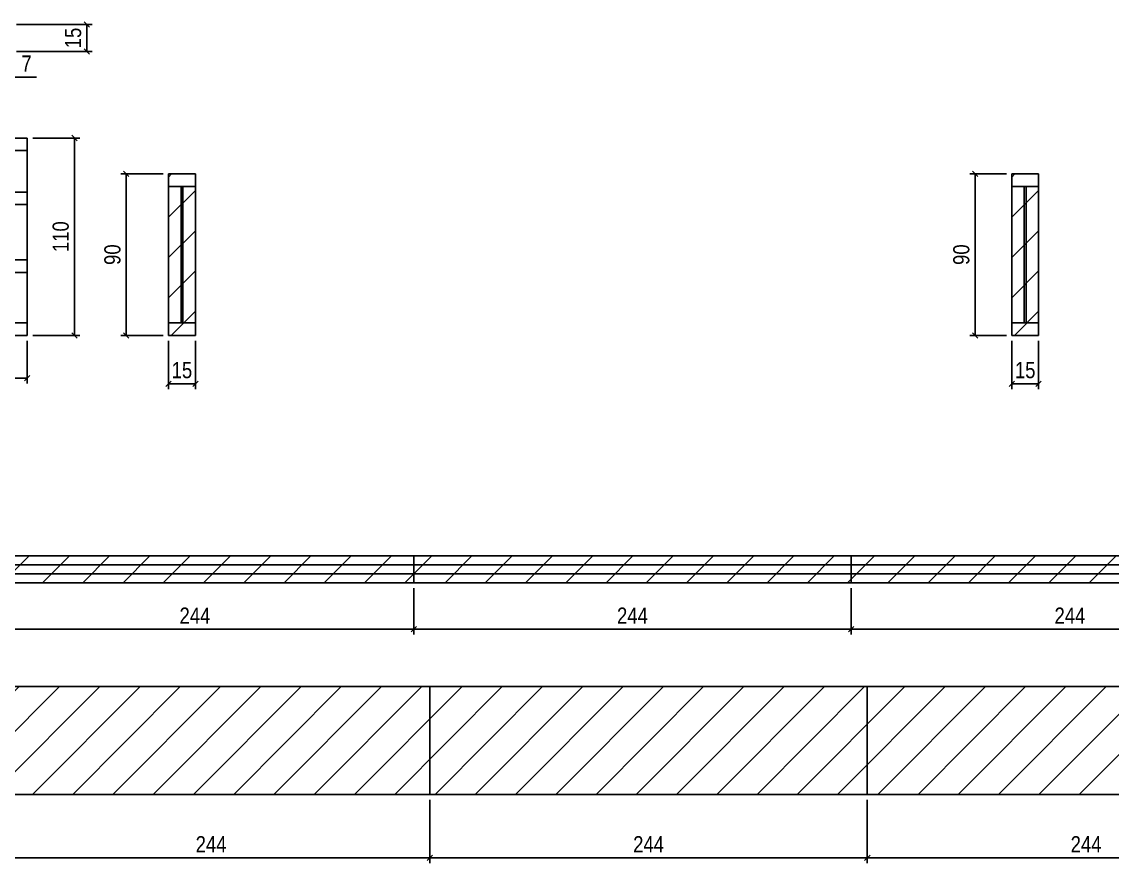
# Model space of a CAD drawing. Extents: x -3557 to 8661, y -614 to 3008.
# Drawn here: x -1396 to -788, y 2116 to 2585 of the extents above; entities that cross this region are included whole.
import ezdxf

# ---------------------------------------------------------------- set-up
doc = ezdxf.new("R2010")
doc.units = 0
for name, color, linetype in [('COTA', 241, 'Continuous'), ('Painéis', 200, 'Continuous'), ('SARR_2.2x7', 40, 'Continuous')]:
    doc.layers.add(name, color=color, linetype=linetype)
doc.layers.add('Hachura', color=251, linetype='Continuous', lineweight=9)
doc.styles.add('COTA TECNICA-50', font='techl___.ttf', dxfattribs={"height": 9})
doc.dimstyles.new('COTA PAINEL-50', dxfattribs={"dimtxt": 9, "dimasz": 3, "dimexe": 3, "dimexo": 3, "dimgap": 3, "dimtad": 1, "dimdec": 1, "dimzin": 12, "dimdsep": 46, "dimtxsty": 'COTA TECNICA-50', "dimblk1": 'OBLIQUE', "dimblk2": 'OBLIQUE', "dimsah": 1, "dimcen": 0.9, "dimclrd": 4, "dimclre": 4, "dimclrt": 240, "dimadec": 1, "dimazin": 3, "dimtfac": 1, "dimtdec": 1, "dimtmove": 0, "dimatfit": 3, "dimfxl": 1, "dimtolj": 1, "dimtzin": 12, "dimarcsym": 0})
pattern_1 = [(45, (-5980.992, -34.354), (-11.22532, 11.22532), [])]

# ---------------------------------------------------------------- blocks, each defined once
blk = doc.blocks.new('_Oblique')
at = {"color": 0, "linetype": 'ByBlock', "lineweight": -2}
blk.add_line((-0.5, -0.5), (0.5, 0.5), dxfattribs=at)
blk = doc.blocks.new('*D471')
at = {"layer": 'COTA', "color": 4, "lineweight": -2, "transparency": 16777216}
for p, q in [((-924.34, 2151.46), (-924.34, 2116.1)), ((-680.34, 2151.46), (-680.34, 2116.1)), ((-680.34, 2119.1), (-924.34, 2119.1))]:
    blk.add_line(p, q, dxfattribs=at)
at = {"layer": 'Defpoints', "color": 0, "transparency": 16777216}
for p in [(-924.34, 2154.46), (-680.34, 2154.46), (-924.34, 2119.1)]:
    blk.add_point(p, dxfattribs=at)
at = {"layer": 'COTA', "color": 4, "lineweight": -2, "transparency": 16777216, "xscale": 3, "yscale": 3, "zscale": 3, "rotation": 180}
blk.add_blockref('_Oblique', (-924.34, 2119.1), dxfattribs=at)
at = {"layer": 'COTA', "color": 4, "lineweight": -2, "transparency": 16777216, "xscale": 3, "yscale": 3, "zscale": 3}
blk.add_blockref('_Oblique', (-680.34, 2119.1), dxfattribs=at)
at = {"layer": 'COTA', "color": 240, "transparency": 16777216, "insert": (-802.34, 2126.66), "char_height": 9, "attachment_point": 5, "style": 'COTA TECNICA-50'}
blk.add_mtext('\\A1;244', dxfattribs=at)
blk = doc.blocks.new('*D475')
at = {"layer": 'COTA', "color": 4, "lineweight": -2, "transparency": 16777216}
for p, q in [((-1168.34, 2151.46), (-1168.34, 2116.1)), ((-924.34, 2151.46), (-924.34, 2116.1)), ((-924.34, 2119.1), (-1168.34, 2119.1))]:
    blk.add_line(p, q, dxfattribs=at)
at = {"layer": 'Defpoints', "color": 0, "transparency": 16777216}
for p in [(-1168.34, 2154.46), (-924.34, 2154.46), (-1168.34, 2119.1)]:
    blk.add_point(p, dxfattribs=at)
at = {"layer": 'COTA', "color": 4, "lineweight": -2, "transparency": 16777216, "xscale": 3, "yscale": 3, "zscale": 3, "rotation": 180}
blk.add_blockref('_Oblique', (-1168.34, 2119.1), dxfattribs=at)
at = {"layer": 'COTA', "color": 4, "lineweight": -2, "transparency": 16777216, "xscale": 3, "yscale": 3, "zscale": 3}
blk.add_blockref('_Oblique', (-924.34, 2119.1), dxfattribs=at)
at = {"layer": 'COTA', "color": 240, "transparency": 16777216, "insert": (-1046.34, 2126.66), "char_height": 9, "attachment_point": 5, "style": 'COTA TECNICA-50'}
blk.add_mtext('\\A1;244', dxfattribs=at)
blk = doc.blocks.new('*D476')
at = {"layer": 'COTA', "color": 4, "lineweight": -2, "transparency": 16777216}
for p, q in [((-1412.34, 2151.46), (-1412.34, 2116.1)), ((-1168.34, 2151.46), (-1168.34, 2116.1)), ((-1168.34, 2119.1), (-1412.34, 2119.1))]:
    blk.add_line(p, q, dxfattribs=at)
at = {"layer": 'Defpoints', "color": 0, "transparency": 16777216}
for p in [(-1412.34, 2154.46), (-1168.34, 2154.46), (-1412.34, 2119.1)]:
    blk.add_point(p, dxfattribs=at)
at = {"layer": 'COTA', "color": 4, "lineweight": -2, "transparency": 16777216, "xscale": 3, "yscale": 3, "zscale": 3, "rotation": 180}
blk.add_blockref('_Oblique', (-1412.34, 2119.1), dxfattribs=at)
at = {"layer": 'COTA', "color": 4, "lineweight": -2, "transparency": 16777216, "xscale": 3, "yscale": 3, "zscale": 3}
blk.add_blockref('_Oblique', (-1168.34, 2119.1), dxfattribs=at)
at = {"layer": 'COTA', "color": 240, "transparency": 16777216, "insert": (-1290.34, 2126.66), "char_height": 9, "attachment_point": 5, "style": 'COTA TECNICA-50'}
blk.add_mtext('\\A1;244', dxfattribs=at)
blk = doc.blocks.new('*D454')
at = {"layer": 'COTA', "color": 4, "lineweight": -2, "transparency": 16777216}
for p, q in [((-1421.34, 2269.32), (-1421.34, 2243.48)), ((-1177.34, 2269.32), (-1177.34, 2243.48)), ((-1421.34, 2246.48), (-1177.34, 2246.48))]:
    blk.add_line(p, q, dxfattribs=at)
at = {"layer": 'Defpoints', "color": 0, "transparency": 16777216}
for p in [(-1421.34, 2272.32), (-1177.34, 2272.32), (-1177.34, 2246.48)]:
    blk.add_point(p, dxfattribs=at)
at = {"layer": 'COTA', "color": 4, "lineweight": -2, "transparency": 16777216, "xscale": 3, "yscale": 3, "zscale": 3, "rotation": 180}
blk.add_blockref('_Oblique', (-1421.34, 2246.48), dxfattribs=at)
at = {"layer": 'COTA', "color": 4, "lineweight": -2, "transparency": 16777216, "xscale": 3, "yscale": 3, "zscale": 3}
blk.add_blockref('_Oblique', (-1177.34, 2246.48), dxfattribs=at)
at = {"layer": 'COTA', "color": 240, "transparency": 16777216, "insert": (-1299.34, 2254.05), "char_height": 9, "attachment_point": 5, "style": 'COTA TECNICA-50'}
blk.add_mtext('\\A1;244', dxfattribs=at)
blk = doc.blocks.new('*D455')
at = {"layer": 'COTA', "color": 4, "lineweight": -2, "transparency": 16777216}
for p, q in [((-1177.34, 2269.32), (-1177.34, 2243.48)), ((-933.34, 2269.32), (-933.34, 2243.48)), ((-1177.34, 2246.48), (-933.34, 2246.48))]:
    blk.add_line(p, q, dxfattribs=at)
at = {"layer": 'Defpoints', "color": 0, "transparency": 16777216}
for p in [(-1177.34, 2272.32), (-933.34, 2272.32), (-933.34, 2246.48)]:
    blk.add_point(p, dxfattribs=at)
at = {"layer": 'COTA', "color": 4, "lineweight": -2, "transparency": 16777216, "xscale": 3, "yscale": 3, "zscale": 3, "rotation": 180}
blk.add_blockref('_Oblique', (-1177.34, 2246.48), dxfattribs=at)
at = {"layer": 'COTA', "color": 4, "lineweight": -2, "transparency": 16777216, "xscale": 3, "yscale": 3, "zscale": 3}
blk.add_blockref('_Oblique', (-933.34, 2246.48), dxfattribs=at)
at = {"layer": 'COTA', "color": 240, "transparency": 16777216, "insert": (-1055.34, 2254.05), "char_height": 9, "attachment_point": 5, "style": 'COTA TECNICA-50'}
blk.add_mtext('\\A1;244', dxfattribs=at)
blk = doc.blocks.new('*D456')
at = {"layer": 'COTA', "color": 4, "lineweight": -2, "transparency": 16777216}
for p, q in [((-933.34, 2269.32), (-933.34, 2243.48)), ((-689.34, 2269.32), (-689.34, 2243.48)), ((-933.34, 2246.48), (-689.34, 2246.48))]:
    blk.add_line(p, q, dxfattribs=at)
at = {"layer": 'Defpoints', "color": 0, "transparency": 16777216}
for p in [(-933.34, 2272.32), (-689.34, 2272.32), (-689.34, 2246.48)]:
    blk.add_point(p, dxfattribs=at)
at = {"layer": 'COTA', "color": 4, "lineweight": -2, "transparency": 16777216, "xscale": 3, "yscale": 3, "zscale": 3, "rotation": 180}
blk.add_blockref('_Oblique', (-933.34, 2246.48), dxfattribs=at)
at = {"layer": 'COTA', "color": 4, "lineweight": -2, "transparency": 16777216, "xscale": 3, "yscale": 3, "zscale": 3}
blk.add_blockref('_Oblique', (-689.34, 2246.48), dxfattribs=at)
at = {"layer": 'COTA', "color": 240, "transparency": 16777216, "insert": (-811.34, 2254.05), "char_height": 9, "attachment_point": 5, "style": 'COTA TECNICA-50'}
blk.add_mtext('\\A1;244', dxfattribs=at)
blk = doc.blocks.new('*D261')
at = {"layer": 'COTA', "color": 4, "lineweight": -2, "transparency": 16777216}
for p, q in [((-843.81, 2407.2), (-843.81, 2380.2)), ((-828.81, 2407.2), (-828.81, 2380.2)), ((-843.81, 2383.2), (-828.81, 2383.2))]:
    blk.add_line(p, q, dxfattribs=at)
at = {"layer": 'Defpoints', "color": 0, "transparency": 16777216}
for p in [(-843.81, 2410.2), (-828.81, 2410.2), (-828.81, 2383.2)]:
    blk.add_point(p, dxfattribs=at)
at = {"layer": 'COTA', "color": 4, "lineweight": -2, "transparency": 16777216, "xscale": 3, "yscale": 3, "zscale": 3, "rotation": 180}
blk.add_blockref('_Oblique', (-843.81, 2383.2), dxfattribs=at)
at = {"layer": 'COTA', "color": 4, "lineweight": -2, "transparency": 16777216, "xscale": 3, "yscale": 3, "zscale": 3}
blk.add_blockref('_Oblique', (-828.81, 2383.2), dxfattribs=at)
at = {"layer": 'COTA', "color": 240, "transparency": 16777216, "insert": (-836.31, 2390.79), "char_height": 9, "attachment_point": 5, "style": 'COTA TECNICA-50'}
blk.add_mtext('\\A1;15', dxfattribs=at)
blk = doc.blocks.new('*D262')
at = {"layer": 'COTA', "color": 4, "lineweight": -2, "transparency": 16777216}
for p, q in [((-846.81, 2500.2), (-867.26, 2500.2)), ((-864.26, 2410.2), (-864.26, 2500.2)), ((-846.81, 2410.2), (-867.26, 2410.2))]:
    blk.add_line(p, q, dxfattribs=at)
at = {"layer": 'Defpoints', "color": 0, "transparency": 16777216}
for p in [(-864.26, 2500.2), (-843.81, 2500.2), (-843.81, 2410.2)]:
    blk.add_point(p, dxfattribs=at)
at = {"layer": 'COTA', "color": 4, "lineweight": -2, "transparency": 16777216, "xscale": 3, "yscale": 3, "zscale": 3}
for p, rotation in [((-864.26, 2500.2), 90), ((-864.26, 2410.2), 270)]:
    blk.add_blockref('_Oblique', p, dxfattribs=dict(at, rotation=rotation))
at = {"layer": 'COTA', "color": 240, "transparency": 16777216, "insert": (-871.88, 2455.2), "char_height": 9, "attachment_point": 5, "rotation": 90, "style": 'COTA TECNICA-50'}
blk.add_mtext('\\A1;90', dxfattribs=at)
blk = doc.blocks.new('*D280')
at = {"layer": 'COTA', "color": 4, "lineweight": -2, "transparency": 16777216}
for p, q in [((-1636.84, 2407.2), (-1636.84, 2383.32)), ((-1392.84, 2407.2), (-1392.84, 2383.32)), ((-1636.84, 2386.32), (-1392.84, 2386.32))]:
    blk.add_line(p, q, dxfattribs=at)
at = {"layer": 'Defpoints', "color": 0, "transparency": 16777216}
for p in [(-1636.84, 2410.2), (-1392.84, 2410.2), (-1392.84, 2386.32)]:
    blk.add_point(p, dxfattribs=at)
at = {"layer": 'COTA', "color": 4, "lineweight": -2, "transparency": 16777216, "xscale": 3, "yscale": 3, "zscale": 3, "rotation": 180}
blk.add_blockref('_Oblique', (-1636.84, 2386.32), dxfattribs=at)
at = {"layer": 'COTA', "color": 4, "lineweight": -2, "transparency": 16777216, "xscale": 3, "yscale": 3, "zscale": 3}
blk.add_blockref('_Oblique', (-1392.84, 2386.32), dxfattribs=at)
at = {"layer": 'COTA', "color": 240, "transparency": 16777216, "insert": (-1514.84, 2393.89), "char_height": 9, "attachment_point": 5, "style": 'COTA TECNICA-50'}
blk.add_mtext('\\A1;244', dxfattribs=at)
blk = doc.blocks.new('*D281')
at = {"layer": 'COTA', "color": 4, "lineweight": -2, "transparency": 16777216}
for p, q in [((-1389.84, 2520.2), (-1363.59, 2520.2)), ((-1366.59, 2410.2), (-1366.59, 2520.2)), ((-1389.84, 2410.2), (-1363.59, 2410.2))]:
    blk.add_line(p, q, dxfattribs=at)
at = {"layer": 'Defpoints', "color": 0, "transparency": 16777216}
for p in [(-1392.84, 2520.2), (-1366.59, 2520.2), (-1392.84, 2410.2)]:
    blk.add_point(p, dxfattribs=at)
at = {"layer": 'COTA', "color": 4, "lineweight": -2, "transparency": 16777216, "xscale": 3, "yscale": 3, "zscale": 3}
for p, rotation in [((-1366.59, 2520.2), 90), ((-1366.59, 2410.2), 270)]:
    blk.add_blockref('_Oblique', p, dxfattribs=dict(at, rotation=rotation))
at = {"layer": 'COTA', "color": 240, "transparency": 16777216, "insert": (-1374.18, 2465.2), "char_height": 9, "attachment_point": 5, "rotation": 90, "style": 'COTA TECNICA-50'}
blk.add_mtext('\\A1;110', dxfattribs=at)
blk = doc.blocks.new('*D286')
at = {"layer": 'COTA', "color": 4, "lineweight": -2, "transparency": 16777216}
for p, q in [((-1408.84, 2565.45), (-1408.84, 2551.15)), ((-1401.84, 2565.45), (-1401.84, 2551.15)), ((-1408.84, 2554.15), (-1401.84, 2554.15)), ((-1401.84, 2554.15), (-1387.68, 2554.15))]:
    blk.add_line(p, q, dxfattribs=at)
at = {"layer": 'Defpoints', "color": 0, "transparency": 16777216}
for p in [(-1408.84, 2568.45), (-1401.84, 2568.45), (-1401.84, 2554.15)]:
    blk.add_point(p, dxfattribs=at)
at = {"layer": 'COTA', "color": 4, "lineweight": -2, "transparency": 16777216, "xscale": 3, "yscale": 3, "zscale": 3, "rotation": 180}
blk.add_blockref('_Oblique', (-1408.84, 2554.15), dxfattribs=at)
at = {"layer": 'COTA', "color": 4, "lineweight": -2, "transparency": 16777216, "xscale": 3, "yscale": 3, "zscale": 3}
blk.add_blockref('_Oblique', (-1401.84, 2554.15), dxfattribs=at)
at = {"layer": 'COTA', "color": 240, "transparency": 16777216, "insert": (-1393.26, 2561.71), "char_height": 9, "attachment_point": 5, "style": 'COTA TECNICA-50'}
blk.add_mtext('\\A1;7', dxfattribs=at)
blk = doc.blocks.new('*D287')
at = {"layer": 'COTA', "color": 4, "lineweight": -2, "transparency": 16777216}
for p, q in [((-1398.84, 2583.45), (-1356.66, 2583.45)), ((-1359.66, 2583.45), (-1359.66, 2568.45)), ((-1398.84, 2568.45), (-1356.66, 2568.45))]:
    blk.add_line(p, q, dxfattribs=at)
at = {"layer": 'Defpoints', "color": 0, "transparency": 16777216}
for p in [(-1401.84, 2583.45), (-1401.84, 2568.45), (-1359.66, 2568.45)]:
    blk.add_point(p, dxfattribs=at)
at = {"layer": 'COTA', "color": 4, "lineweight": -2, "transparency": 16777216, "xscale": 3, "yscale": 3, "zscale": 3}
for p, rotation in [((-1359.66, 2583.45), 90), ((-1359.66, 2568.45), 270)]:
    blk.add_blockref('_Oblique', p, dxfattribs=dict(at, rotation=rotation))
at = {"layer": 'COTA', "color": 240, "transparency": 16777216, "insert": (-1367.25, 2575.95), "char_height": 9, "attachment_point": 5, "rotation": 90, "style": 'COTA TECNICA-50'}
blk.add_mtext('\\A1;15', dxfattribs=at)
blk = doc.blocks.new('*D295')
at = {"layer": 'COTA', "color": 4, "lineweight": -2, "transparency": 16777216}
for p, q in [((-1314.1, 2407.2), (-1314.1, 2380.2)), ((-1299.1, 2407.2), (-1299.1, 2380.2)), ((-1314.1, 2383.2), (-1299.1, 2383.2))]:
    blk.add_line(p, q, dxfattribs=at)
at = {"layer": 'Defpoints', "color": 0, "transparency": 16777216}
for p in [(-1314.1, 2410.2), (-1299.1, 2410.2), (-1299.1, 2383.2)]:
    blk.add_point(p, dxfattribs=at)
at = {"layer": 'COTA', "color": 4, "lineweight": -2, "transparency": 16777216, "xscale": 3, "yscale": 3, "zscale": 3, "rotation": 180}
blk.add_blockref('_Oblique', (-1314.1, 2383.2), dxfattribs=at)
at = {"layer": 'COTA', "color": 4, "lineweight": -2, "transparency": 16777216, "xscale": 3, "yscale": 3, "zscale": 3}
blk.add_blockref('_Oblique', (-1299.1, 2383.2), dxfattribs=at)
at = {"layer": 'COTA', "color": 240, "transparency": 16777216, "insert": (-1306.6, 2390.79), "char_height": 9, "attachment_point": 5, "style": 'COTA TECNICA-50'}
blk.add_mtext('\\A1;15', dxfattribs=at)
blk = doc.blocks.new('*D296')
at = {"layer": 'COTA', "color": 4, "lineweight": -2, "transparency": 16777216}
for p, q in [((-1317.1, 2500.2), (-1340.7, 2500.2)), ((-1337.7, 2410.2), (-1337.7, 2500.2)), ((-1317.1, 2410.2), (-1340.7, 2410.2))]:
    blk.add_line(p, q, dxfattribs=at)
at = {"layer": 'Defpoints', "color": 0, "transparency": 16777216}
for p in [(-1337.7, 2500.2), (-1314.1, 2500.2), (-1314.1, 2410.2)]:
    blk.add_point(p, dxfattribs=at)
at = {"layer": 'COTA', "color": 4, "lineweight": -2, "transparency": 16777216, "xscale": 3, "yscale": 3, "zscale": 3}
for p, rotation in [((-1337.7, 2500.2), 90), ((-1337.7, 2410.2), 270)]:
    blk.add_blockref('_Oblique', p, dxfattribs=dict(at, rotation=rotation))
at = {"layer": 'COTA', "color": 240, "transparency": 16777216, "insert": (-1345.32, 2455.2), "char_height": 9, "attachment_point": 5, "rotation": 90, "style": 'COTA TECNICA-50'}
blk.add_mtext('\\A1;90', dxfattribs=at)

msp = doc.modelspace()

# ---------------------------------------------------------------- hatches: boundary and pattern name
at = {"layer": 'Hachura', "linetype": 'ByBlock'}
h = msp.add_hatch(dxfattribs=at)
h.set_pattern_fill('ANSI31', color=256, scale=5)
h.set_pattern_definition([(45, (-8617.006, 0), (-11.22532, 11.22532), [])])
h.paths.add_polyline_path([(-1299.1, 2500.2), (-1314.1, 2500.2), (-1314.1, 2410.2), (-1299.1, 2410.2)])
h = msp.add_hatch(dxfattribs=at)
h.set_pattern_fill('ANSI31', color=256, scale=5)
h.set_pattern_definition([(45, (-8146.716, 0), (-11.22532, 11.22532), [])])
h.paths.add_polyline_path([(-828.81, 2500.2), (-843.81, 2500.2), (-843.81, 2410.2), (-828.81, 2410.2)])
h = msp.add_hatch(dxfattribs=at)
h.set_pattern_fill('ANSI31', color=256, scale=5)
h.set_pattern_definition(pattern_1)
h.paths.add_polyline_path([(1018.66, 2287.32), (1018.66, 2272.32), (1262.66, 2272.32), (1262.66, 2287.32)])
h.paths.add_polyline_path([(1018.66, 2272.32), (1018.66, 2287.32), (774.66, 2287.32), (774.66, 2272.32)])
h.paths.add_polyline_path([(530.66, 2287.32), (530.66, 2272.32), (774.66, 2272.32), (774.66, 2287.32)])
h.paths.add_polyline_path([(530.66, 2272.32), (530.66, 2287.32), (286.66, 2287.32), (286.66, 2272.32)])
h.paths.add_polyline_path([(286.66, 2272.32), (286.66, 2287.32), (42.66, 2287.32), (42.66, 2272.32)])
h.paths.add_polyline_path([(42.66, 2272.32), (42.66, 2287.32), (-201.34, 2287.32), (-201.34, 2272.32)])
h.paths.add_polyline_path([(-201.34, 2272.32), (-201.34, 2287.32), (-445.34, 2287.32), (-445.34, 2272.32)])
h.paths.add_polyline_path([(-689.34, 2287.32), (-933.34, 2287.32), (-933.34, 2272.32), (-689.34, 2272.32)])
h.paths.add_polyline_path([(-445.34, 2272.32), (-445.34, 2287.32), (-689.34, 2287.32), (-689.34, 2272.32)])
h.paths.add_polyline_path([(-1177.34, 2287.32), (-1177.34, 2272.32), (-933.34, 2272.32), (-933.34, 2287.32)])
h.paths.add_polyline_path([(-1177.34, 2272.32), (-1177.34, 2287.32), (-1421.34, 2287.32), (-1421.34, 2272.32)])
h.paths.add_polyline_path([(-1421.34, 2272.32), (-1421.34, 2287.32), (-1665.34, 2287.32), (-1665.34, 2272.32)])
h.paths.add_polyline_path([(-1665.34, 2272.32), (-1665.34, 2287.32), (-1909.34, 2287.32), (-1909.34, 2272.32)])
h = msp.add_hatch(dxfattribs=at)
h.set_pattern_fill('ANSI31', color=256, scale=5)
h.set_pattern_definition(pattern_1)
h.paths.add_polyline_path([(1027.66, 2214.46), (1027.66, 2154.46), (1271.66, 2154.46), (1271.66, 2214.46)])
h.paths.add_polyline_path([(783.66, 2214.46), (783.66, 2154.46), (1027.66, 2154.46), (1027.66, 2214.46)])
h.paths.add_polyline_path([(783.66, 2154.46), (783.66, 2214.46), (539.66, 2214.46), (539.66, 2154.46)])
h.paths.add_polyline_path([(539.66, 2154.46), (539.66, 2214.46), (295.66, 2214.46), (295.66, 2154.46)])
h.paths.add_polyline_path([(295.66, 2154.46), (295.66, 2214.46), (51.66, 2214.46), (51.66, 2154.46)])
h.paths.add_polyline_path([(51.66, 2154.46), (51.66, 2214.46), (-192.34, 2214.46), (-192.34, 2154.46)])
h.paths.add_polyline_path([(-192.34, 2154.46), (-192.34, 2214.46), (-436.34, 2214.46), (-436.34, 2154.46)])
h.paths.add_polyline_path([(-436.34, 2154.46), (-436.34, 2214.46), (-680.34, 2214.46), (-680.34, 2154.46)])
h.paths.add_polyline_path([(-924.34, 2214.46), (-924.34, 2154.46), (-680.34, 2154.46), (-680.34, 2214.46)])
h.paths.add_polyline_path([(-924.34, 2154.46), (-924.34, 2214.46), (-1168.34, 2214.46), (-1168.34, 2154.46)])
h.paths.add_polyline_path([(-1168.34, 2154.46), (-1168.34, 2214.46), (-1412.34, 2214.46), (-1412.34, 2154.46)])
h.paths.add_polyline_path([(-1412.34, 2154.46), (-1412.34, 2214.46), (-1656.34, 2214.46), (-1656.34, 2154.46)])
h.paths.add_polyline_path([(-1656.34, 2154.46), (-1656.34, 2214.46), (-1900.34, 2214.46), (-1900.34, 2154.46)])
h.paths.add_polyline_path([(-2144.34, 2214.46), (-2144.34, 2154.46), (-1900.34, 2154.46), (-1900.34, 2214.46)])
h.paths.add_polyline_path([(-2144.34, 2154.46), (-2144.34, 2214.46), (-2388.34, 2214.46), (-2388.34, 2154.46)])

# ---------------------------------------------------------------- linework, layer by layer
at = {"layer": 'Painéis'}
for p, q in [((-3306.84, 2520.2), (-1392.84, 2520.2)), ((-1392.84, 2520.2), (-1392.84, 2410.2)), ((-1314.1, 2410.2), (-1314.1, 2500.2)), ((-1314.1, 2500.2), (-1299.1, 2500.2)), ((-1299.1, 2410.2), (-1299.1, 2500.2)), ((-843.81, 2410.2), (-843.81, 2500.2)), ((-843.81, 2500.2), (-828.81, 2500.2)), ((-828.81, 2410.2), (-828.81, 2500.2)), ((-1392.84, 2410.2), (-3306.84, 2410.2)), ((-1314.1, 2410.2), (-1299.1, 2410.2)), ((-843.81, 2410.2), (-828.81, 2410.2)), ((-3257.84, 2287.32), (1262.66, 2287.32)), ((-1177.34, 2287.32), (-1177.34, 2272.32)), ((-933.34, 2287.32), (-933.34, 2272.32)), ((-3257.84, 2272.32), (1262.66, 2272.32)), ((-1168.34, 2154.46), (-1168.34, 2214.46)), ((-924.34, 2154.46), (-924.34, 2214.46))]:
    msp.add_line(p, q, dxfattribs=at)
msp.add_lwpolyline([(1271.66, 2214.46), (-3266.84, 2214.46), (-3266.84, 2154.46), (1271.66, 2154.46)], close=True, dxfattribs=at)
at = {"layer": 'SARR_2.2x7'}
for p, q in [((-1636.84, 2513.2), (-1392.84, 2513.2)), ((-1636.84, 2490.08), (-1392.84, 2490.08)), ((-1636.84, 2483.08), (-1392.84, 2483.08)), ((-1636.84, 2452.32), (-1392.84, 2452.32)), ((-1636.84, 2445.32), (-1392.84, 2445.32)), ((-1636.84, 2417.2), (-1392.84, 2417.2)), ((-1421.34, 2282.32), (-1177.34, 2282.32)), ((-1177.34, 2282.32), (-933.34, 2282.32)), ((-933.34, 2282.32), (-689.34, 2282.32)), ((-1421.34, 2277.32), (-1177.34, 2277.32)), ((-1177.34, 2277.32), (-933.34, 2277.32)), ((-933.34, 2277.32), (-689.34, 2277.32))]:
    msp.add_line(p, q, dxfattribs=at)
at = {"layer": 'SARR_2.2x7', "linetype": 'Continuous'}
for p, q in [((-1314.1, 2493.2), (-1299.1, 2493.2)), ((-1307.1, 2417.2), (-1307.1, 2493.2)), ((-1306.1, 2417.2), (-1306.1, 2493.2)), ((-843.81, 2493.2), (-828.81, 2493.2)), ((-836.81, 2417.2), (-836.81, 2493.2)), ((-835.81, 2417.2), (-835.81, 2493.2)), ((-1314.1, 2417.2), (-1299.1, 2417.2)), ((-843.81, 2417.2), (-828.81, 2417.2))]:
    msp.add_line(p, q, dxfattribs=at)

# ---------------------------------------------------------------- dimensions: what is measured, and where the dimension line sits
at = {"layer": 'COTA'}
for base, p1, p2, picture, middle in [((-1359.66, 2568.45), (-1401.84, 2583.45), (-1401.84, 2568.45), '*D287', (-1367.25, 2575.95)), ((-1366.59, 2520.2), (-1392.84, 2410.2), (-1392.84, 2520.2), '*D281', (-1374.18, 2465.2)), ((-1337.7, 2500.2), (-1314.1, 2410.2), (-1314.1, 2500.2), '*D296', (-1345.32, 2455.2)), ((-864.26, 2500.2), (-843.81, 2410.2), (-843.81, 2500.2), '*D262', (-871.88, 2455.2))]:
    dim = msp.add_linear_dim(base=base, p1=p1, p2=p2, angle=90, dimstyle='COTA PAINEL-50', dxfattribs=at)
    dim.commit()
    dim.dimension.update_dxf_attribs({"geometry": picture, "text_midpoint": middle})
for base, p1, p2, picture, middle in [((-1401.84, 2554.15), (-1408.84, 2568.45), (-1401.84, 2568.45), '*D286', (-1393.26, 2561.71)), ((-1299.1, 2383.2), (-1314.1, 2410.2), (-1299.1, 2410.2), '*D295', (-1306.6, 2390.79)), ((-828.81, 2383.2), (-843.81, 2410.2), (-828.81, 2410.2), '*D261', (-836.31, 2390.79)), ((-1412.34, 2119.1), (-1168.34, 2154.46), (-1412.34, 2154.46), '*D476', (-1290.34, 2126.66)), ((-1168.34, 2119.1), (-924.34, 2154.46), (-1168.34, 2154.46), '*D475', (-1046.34, 2126.66)), ((-924.34, 2119.1), (-680.34, 2154.46), (-924.34, 2154.46), '*D471', (-802.34, 2126.66))]:
    dim = msp.add_linear_dim(base=base, p1=p1, p2=p2, dimstyle='COTA PAINEL-50', dxfattribs=at)
    dim.commit()
    dim.dimension.update_dxf_attribs({"geometry": picture, "text_midpoint": middle})
for base, p1, p2, picture, middle in [((-1392.84, 2386.32), (-1636.84, 2410.2), (-1392.84, 2410.2), '*D280', (-1514.84, 2393.89)), ((-1177.34, 2246.48), (-1421.34, 2272.32), (-1177.34, 2272.32), '*D454', (-1299.34, 2254.05)), ((-933.34, 2246.48), (-1177.34, 2272.32), (-933.34, 2272.32), '*D455', (-1055.34, 2254.05)), ((-689.34, 2246.48), (-933.34, 2272.32), (-689.34, 2272.32), '*D456', (-811.34, 2254.05))]:
    dim = msp.add_linear_dim(base=base, p1=p1, p2=p2, dimstyle='COTA PAINEL-50', override={"dimtmove": 1}, dxfattribs=at)
    dim.commit()
    dim.dimension.update_dxf_attribs({"geometry": picture, "text_midpoint": middle})

doc.saveas('drawing.dxf')
